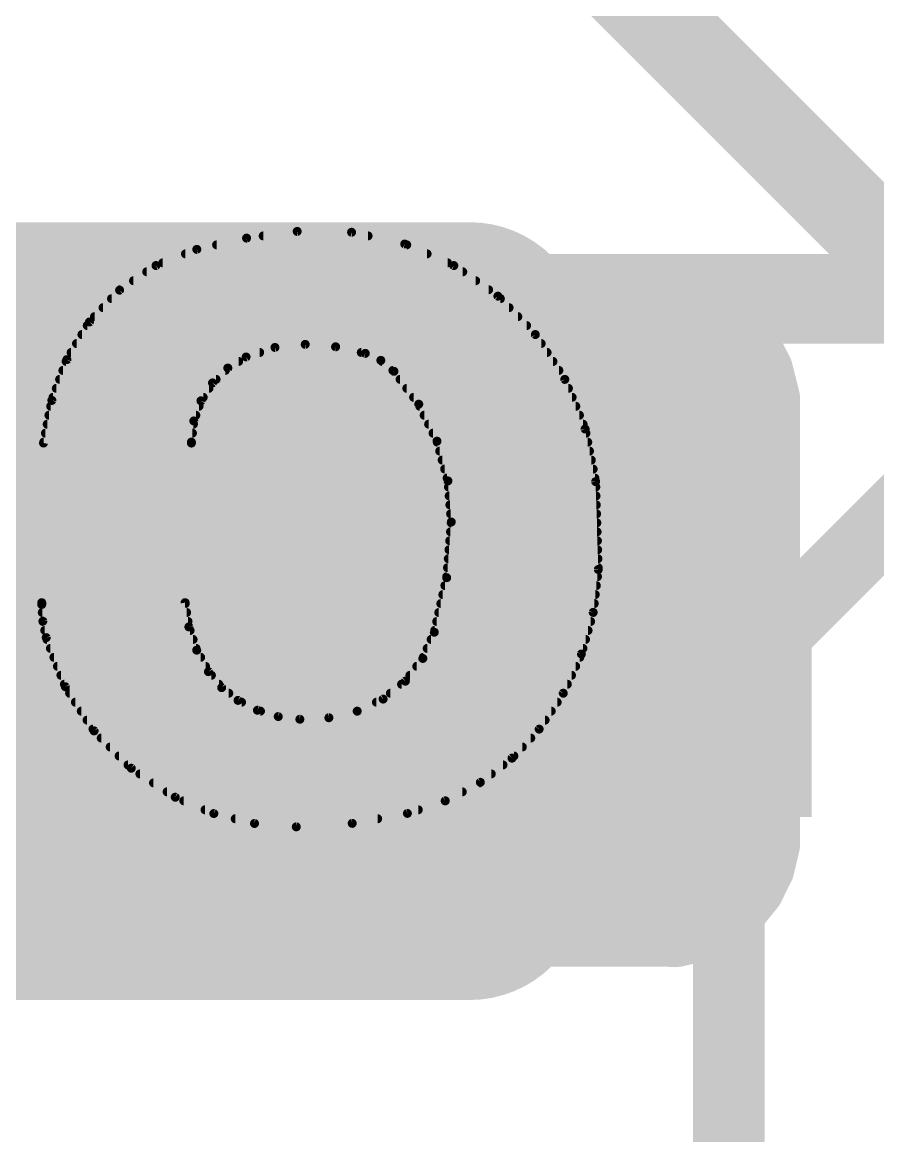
# Model space of a CAD drawing. Extents: x -128 to 56, y -3 to 18.
# Drawn here: x 23.691 to 26.116, y 10.329 to 13.483 of the extents above; entities that cross this region are included whole.
import ezdxf

# ---------------------------------------------------------------- set-up
doc = ezdxf.new("R2010")
doc.units = 0
for name, color, linetype in [('1', 12, 'CONTINUOUS'), ('16', 132, 'CONTINUOUS'), ('21', 53, 'CONTINUOUS'), ('22', 53, 'CONTINUOUS'), ('29', 253, 'CONTINUOUS'), ('31', 253, 'CONTINUOUS')]:
    doc.layers.add(name, color=color, linetype=linetype)

# ---------------------------------------------------------------- blocks, each defined once
blk = doc.blocks.new('RECT320000X384000R30')
at = {"const_width": 0.3}
blk.add_lwpolyline([(0.85, -0.9), (0.85, 0.9, 0.4142), (0.7, 1.05), (-0.7, 1.05, 0.4142), (-0.85, 0.9), (-0.85, -0.9, 0.4142), (-0.7, -1.05), (0.7, -1.05, 0.4142)], format="xyb", close=True, dxfattribs=at)
blk.add_solid([(-0.7254, -0.9254), (0.7254, -0.9254), (-0.7254, 0.9254), (0.7254, 0.9254)])
blk = doc.blocks.new('RECT352512X416512R30')
at = {"const_width": 0.3305}
blk.add_lwpolyline([(0.9364, -0.9711), (0.9364, 0.9711, 0.4142), (0.7711, 1.1364), (-0.7711, 1.1364, 0.4142), (-0.9364, 0.9711), (-0.9364, -0.9711, 0.4142), (-0.7711, -1.1364), (0.7711, -1.1364, 0.4142)], format="xyb", close=True, dxfattribs=at)
blk.add_solid([(-0.7965, -0.9965), (0.7965, -0.9965), (-0.7965, 0.9965), (0.7965, 0.9965)])
blk = doc.blocks.new('RECT')
blk.add_solid([(-0.5, -0.5), (0.5, -0.5), (-0.5, 0.5), (0.5, 0.5)])

msp = doc.modelspace()

# ---------------------------------------------------------------- linework, layer by layer
at = {"layer": '1', "const_width": 0.254}
msp.add_lwpolyline([(23.868, 15.116), (28.194, 10.79)], dxfattribs=at)
at = {"layer": '16', "const_width": 0.254}
msp.add_lwpolyline([(5.08, 12.7), (44.45, 12.7)], dxfattribs=at)
at = {"layer": '21', "const_width": 0.2032}
for points in [[(25.694, 11.62), (26.694, 12.62)], [(25.694, 9.62), (25.694, 11.62)]]:
    msp.add_lwpolyline(points, dxfattribs=at)
at = {"layer": '21', "const_width": 0.1016}
for points in [[(25.7448, 11.62, 1), (25.6432, 11.62)], [(25.6581, 11.6559, 1), (25.7299, 11.5841)]]:
    msp.add_lwpolyline(points, format="xyb", dxfattribs=at)
at = {"layer": '22', "const_width": 0.0254}
for points in [[(24.4704, 12.8905), (24.327, 12.8716)], [(24.6246, 12.8881), (24.4704, 12.8905)], [(24.7752, 12.8549), (24.6246, 12.8881)], [(24.327, 12.8716), (24.1859, 12.8397)], [(24.3741, 12.8778), (24.6714, 12.8778)], [(24.1859, 12.8397), (24.0702, 12.7939)], [(24.1538, 12.827), (24.8387, 12.827)], [(24.2421, 12.8524), (24.7809, 12.8524)], [(24.9143, 12.7938), (24.7752, 12.8549)], [(24.0702, 12.7939), (23.9672, 12.7243)], [(24.0896, 12.8016), (24.8965, 12.8016)], [(25.0392, 12.7072), (24.9143, 12.7938)], [(24.044, 12.7762), (24.9397, 12.7762)], [(24.0065, 12.7508), (24.9763, 12.7508)], [(23.9672, 12.7243), (23.8816, 12.634)], [(23.9442, 12.7), (25.0463, 12.7)], [(23.9689, 12.7254), (25.013, 12.7254)], [(25.1453, 12.5984), (25.0392, 12.7072)], [(23.9201, 12.6746), (25.071, 12.6746)], [(23.8961, 12.6492), (25.0958, 12.6492)], [(23.8816, 12.634), (23.8176, 12.5273)], [(23.8755, 12.6238), (25.1206, 12.6238)], [(23.845, 12.573), (25.162, 12.573)], [(23.8603, 12.5984), (25.1454, 12.5984)], [(25.2287, 12.4714), (25.1453, 12.5984)], [(23.8298, 12.5476), (24.3641, 12.5476)], [(24.3256, 12.5349), (24.4074, 12.5619)], [(24.4074, 12.5619), (24.4932, 12.5705)], [(24.4932, 12.5705), (24.5792, 12.5637)], [(24.5792, 12.5637), (24.6634, 12.5451)], [(24.6521, 12.5476), (25.1787, 12.5476)], [(24.6634, 12.5451), (24.7075, 12.5253)], [(23.8176, 12.5273), (23.7751, 12.4118)], [(23.8157, 12.5222), (24.3045, 12.5222)], [(24.2738, 12.5037), (24.3256, 12.5349)], [(24.7075, 12.5253), (24.7447, 12.4943)], [(24.7112, 12.5222), (25.1954, 12.5222)], [(23.8064, 12.4968), (24.2668, 12.4968)], [(24.2305, 12.4615), (24.2738, 12.5037)], [(24.7417, 12.4968), (25.2121, 12.4968)], [(24.7447, 12.4943), (24.815, 12.4011)], [(23.7877, 12.446), (24.2205, 12.446)], [(23.7971, 12.4714), (24.2406, 12.4714)], [(24.1978, 12.4106), (24.2305, 12.4615)], [(24.762, 12.4714), (25.2288, 12.4714)], [(24.7811, 12.446), (25.2392, 12.446)], [(25.2864, 12.3308), (25.2287, 12.4714)], [(23.7784, 12.4206), (24.2042, 12.4206)], [(24.8003, 12.4206), (25.2496, 12.4206)], [(23.7751, 12.4118), (23.7515, 12.2911)], [(23.7719, 12.3952), (24.1923, 12.3952)], [(24.1775, 12.3537), (24.1978, 12.4106)], [(24.815, 12.4011), (24.8666, 12.2964)], [(24.8179, 12.3952), (25.26, 12.3952)], [(23.7669, 12.3698), (24.1832, 12.3698)], [(24.1706, 12.2936), (24.1775, 12.3537)], [(24.8304, 12.3698), (25.2704, 12.3698)], [(23.7619, 12.3444), (24.1764, 12.3444)], [(24.8429, 12.3444), (25.2808, 12.3444)], [(25.3162, 12.1818), (25.2864, 12.3308)], [(23.7515, 12.2911), (24.1706, 12.2911)], [(23.752, 12.2936), (24.1706, 12.2936)], [(23.757, 12.319), (24.1735, 12.319)], [(24.1706, 12.2911), (24.1706, 12.2936)], [(24.8554, 12.319), (25.2888, 12.319)], [(24.8666, 12.2964), (24.8977, 12.1839)], [(24.8674, 12.2936), (25.2939, 12.2936)], [(24.8744, 12.2682), (25.2989, 12.2682)], [(24.8814, 12.2428), (25.304, 12.2428)], [(24.8884, 12.2174), (25.3091, 12.2174)], [(24.8954, 12.192), (25.3142, 12.192)], [(24.8977, 12.1839), (24.9072, 12.0675)], [(24.8991, 12.1666), (25.3167, 12.1666)], [(25.3238, 11.9329), (25.3162, 12.1818)], [(24.9012, 12.1412), (25.3174, 12.1412)], [(24.9032, 12.1158), (25.3182, 12.1158)], [(24.9072, 12.0675), (24.8941, 11.9096)], [(24.9053, 12.0904), (25.319, 12.0904)], [(24.9049, 12.0396), (25.3205, 12.0396)], [(24.907, 12.065), (25.3198, 12.065)], [(24.9028, 12.0142), (25.3213, 12.0142)], [(24.9007, 11.9888), (25.3221, 11.9888)], [(24.8986, 11.9634), (25.3229, 11.9634)], [(24.8941, 11.9096), (24.859, 11.7551)], [(24.8943, 11.9126), (25.3214, 11.9126)], [(24.8965, 11.938), (25.3236, 11.938)], [(25.3093, 11.8113), (25.3238, 11.9329)], [(24.889, 11.8872), (25.3183, 11.8872)], [(24.8832, 11.8618), (25.3153, 11.8618)], [(24.1529, 11.8389), (23.7465, 11.8389)], [(23.7465, 11.8389), (23.7465, 11.8339)], [(23.7465, 11.8364), (24.1533, 11.8364)], [(23.7465, 11.8339), (23.7497, 11.7865)], [(24.1635, 11.7702), (24.1529, 11.8389)], [(24.8775, 11.8364), (25.3123, 11.8364)], [(23.748, 11.811), (24.1572, 11.811)], [(23.7497, 11.7865), (23.7592, 11.7399)], [(23.7499, 11.7856), (24.1611, 11.7856)], [(24.8659, 11.7856), (25.302, 11.7856)], [(24.8717, 11.811), (25.3092, 11.811)], [(25.2759, 11.6936), (25.3093, 11.8113)], [(23.7551, 11.7602), (24.1668, 11.7602)], [(24.1857, 11.7044), (24.1635, 11.7702)], [(24.859, 11.7551), (24.8264, 11.6809)], [(24.8602, 11.7602), (25.2948, 11.7602)], [(23.7592, 11.7399), (23.8134, 11.6008)], [(23.7612, 11.7348), (24.1754, 11.7348)], [(24.8501, 11.7348), (25.2876, 11.7348)], [(23.7711, 11.7094), (24.184, 11.7094)], [(24.2189, 11.6434), (24.1857, 11.7044)], [(24.8389, 11.7094), (25.2804, 11.7094)], [(25.2244, 11.5825), (25.2759, 11.6936)], [(23.781, 11.684), (24.1968, 11.684)], [(23.7909, 11.6586), (24.2106, 11.6586)], [(24.8264, 11.6809), (24.7771, 11.6166)], [(24.8093, 11.6586), (25.2597, 11.6586)], [(24.8278, 11.684), (25.2714, 11.684)], [(23.8008, 11.6332), (24.2274, 11.6332)], [(24.2564, 11.5982), (24.2189, 11.6434)], [(24.7899, 11.6332), (25.2479, 11.6332)], [(23.8107, 11.6078), (24.2484, 11.6078)], [(23.8134, 11.6008), (23.8949, 11.4757)], [(24.3027, 11.5621), (24.2564, 11.5982)], [(24.7771, 11.6166), (24.7139, 11.5659)], [(24.7662, 11.6078), (25.2361, 11.6078)], [(23.8254, 11.5824), (24.2767, 11.5824)], [(24.7139, 11.5659), (24.6405, 11.5316)], [(24.7345, 11.5824), (25.2244, 11.5824)], [(25.1562, 11.4808), (25.2244, 11.5825)], [(23.8419, 11.557), (24.3128, 11.557)], [(23.8585, 11.5316), (24.3664, 11.5316)], [(24.3578, 11.5342), (24.3027, 11.5621)], [(24.4168, 11.5163), (24.3578, 11.5342)], [(24.6405, 11.5316), (24.5603, 11.513)], [(24.6405, 11.5316), (25.1903, 11.5316)], [(24.695, 11.557), (25.2073, 11.557)], [(23.875, 11.5062), (25.1732, 11.5062)], [(24.478, 11.5087), (24.4168, 11.5163)], [(24.5603, 11.513), (24.478, 11.5087)], [(23.8916, 11.4808), (25.1562, 11.4808)], [(23.8949, 11.4757), (24.0002, 11.3699)], [(25.0791, 11.3985), (25.1562, 11.4808)], [(23.9151, 11.4554), (25.1324, 11.4554)], [(23.9404, 11.43), (25.1086, 11.43)], [(23.9656, 11.4046), (25.0848, 11.4046)], [(23.9909, 11.3792), (25.0538, 11.3792)], [(24.9895, 11.3301), (25.0791, 11.3985)], [(24.0002, 11.3699), (24.1249, 11.2878)], [(24.0246, 11.3538), (25.0206, 11.3538)], [(24.0632, 11.3284), (24.9863, 11.3284)], [(24.8898, 11.2774), (24.9895, 11.3301)], [(24.1018, 11.303), (24.9382, 11.303)], [(24.1249, 11.2878), (24.2342, 11.2417)], [(24.1491, 11.2776), (24.8901, 11.2776)], [(24.2092, 11.2522), (24.8136, 11.2522)], [(24.7828, 11.242), (24.8898, 11.2774)], [(24.2342, 11.2417), (24.3495, 11.2134)], [(24.2949, 11.2268), (24.6986, 11.2268)], [(24.6264, 11.2138), (24.7828, 11.242)], [(24.3495, 11.2134), (24.4678, 11.2039)], [(24.4678, 11.2039), (24.6264, 11.2138)]]:
    msp.add_lwpolyline(points, dxfattribs=at)
at = {"layer": '22', "const_width": 0.0127}
for points in [[(24.4705, 12.8968, 1), (24.4703, 12.8842)], [(24.4712, 12.8842, 1), (24.4696, 12.8968)], [(24.626, 12.8943, 1), (24.6232, 12.8819)], [(24.6245, 12.8818, 1), (24.6247, 12.8945)], [(24.3262, 12.8779, 1), (24.3278, 12.8653)], [(24.3284, 12.8654, 1), (24.3256, 12.8778)], [(24.3741, 12.8841, 1), (24.3741, 12.8715)], [(24.6714, 12.8715, 1), (24.6714, 12.8841)], [(24.1538, 12.8333, 1), (24.1538, 12.8207)], [(24.1845, 12.8459, 1), (24.1873, 12.8335)], [(24.1882, 12.8338, 1), (24.1836, 12.8456)], [(24.2421, 12.8588, 1), (24.2421, 12.8461)], [(24.7778, 12.8607, 1), (24.7726, 12.8491)], [(24.7738, 12.8487, 1), (24.7766, 12.8611)], [(24.7809, 12.8461, 1), (24.7809, 12.8588)], [(24.8387, 12.8207, 1), (24.8387, 12.8333)], [(24.0679, 12.7998, 1), (24.0726, 12.788)], [(24.0738, 12.7887, 1), (24.0667, 12.7992)], [(24.0896, 12.8079, 1), (24.0896, 12.7953)], [(24.8965, 12.7953, 1), (24.8965, 12.8079)], [(24.9179, 12.799, 1), (24.9107, 12.7885)], [(24.9118, 12.7879, 1), (24.9169, 12.7996)], [(24.044, 12.7826, 1), (24.044, 12.7699)], [(24.9397, 12.7699, 1), (24.9397, 12.7826)], [(24.0065, 12.7571, 1), (24.0065, 12.7445)], [(24.9763, 12.7445, 1), (24.9763, 12.7571)], [(23.9442, 12.7064, 1), (23.9442, 12.6937)], [(23.9636, 12.7295, 1), (23.9707, 12.719)], [(23.9718, 12.7199, 1), (23.9626, 12.7286)], [(23.9689, 12.7317, 1), (23.9689, 12.7191)], [(25.013, 12.7191, 1), (25.013, 12.7317)], [(25.0438, 12.7116, 1), (25.0347, 12.7028)], [(25.0356, 12.702, 1), (25.0428, 12.7124)], [(25.0463, 12.6937, 1), (25.0463, 12.7064)], [(23.9201, 12.6809, 1), (23.9201, 12.6683)], [(25.071, 12.6683, 1), (25.071, 12.6809)], [(23.8961, 12.6555, 1), (23.8961, 12.6429)], [(25.0958, 12.6429, 1), (25.0958, 12.6555)], [(23.8755, 12.6302, 1), (23.8755, 12.6175)], [(23.877, 12.6383, 1), (23.8862, 12.6296)], [(23.8871, 12.6307, 1), (23.8762, 12.6372)], [(25.1206, 12.6175, 1), (25.1206, 12.6302)], [(23.845, 12.5793, 1), (23.845, 12.5667)], [(23.8603, 12.6047, 1), (23.8603, 12.5921)], [(25.1506, 12.6019, 1), (25.14, 12.5949)], [(25.1408, 12.594, 1), (25.1499, 12.6029)], [(25.1454, 12.5921, 1), (25.1454, 12.6047)], [(25.162, 12.5667, 1), (25.162, 12.5793)], [(23.8298, 12.554, 1), (23.8298, 12.5413)], [(24.3641, 12.5413, 1), (24.3641, 12.554)], [(24.4068, 12.5682, 1), (24.4081, 12.5556)], [(24.4094, 12.5559, 1), (24.4054, 12.568)], [(24.4937, 12.5768, 1), (24.4927, 12.5642)], [(24.4938, 12.5642, 1), (24.4926, 12.5768)], [(24.5805, 12.5699, 1), (24.5778, 12.5575)], [(24.5787, 12.5573, 1), (24.5797, 12.57)], [(24.6521, 12.554, 1), (24.6521, 12.5413)], [(24.666, 12.5509, 1), (24.6608, 12.5393)], [(24.662, 12.5389, 1), (24.6648, 12.5513)], [(25.1787, 12.5413, 1), (25.1787, 12.554)], [(23.8157, 12.5285, 1), (23.8157, 12.5159)], [(23.8122, 12.5306, 1), (23.823, 12.524)], [(23.8236, 12.5251, 1), (23.8116, 12.5295)], [(24.3045, 12.5159, 1), (24.3045, 12.5285)], [(24.3236, 12.5409, 1), (24.3276, 12.5289)], [(24.3289, 12.5295, 1), (24.3223, 12.5403)], [(24.7116, 12.5301, 1), (24.7035, 12.5204)], [(24.7049, 12.5195, 1), (24.7101, 12.5311)], [(24.7112, 12.5285, 1), (24.7112, 12.5159)], [(25.1954, 12.5159, 1), (25.1954, 12.5285)], [(23.8064, 12.5031, 1), (23.8064, 12.4905)], [(24.2668, 12.4905, 1), (24.2668, 12.5031)], [(24.2705, 12.5091, 1), (24.2771, 12.4982)], [(24.2782, 12.4991, 1), (24.2694, 12.5082)], [(24.7417, 12.5031, 1), (24.7417, 12.4905)], [(24.7498, 12.4981, 1), (24.7396, 12.4905)], [(24.7406, 12.4894, 1), (24.7488, 12.4992)], [(25.2121, 12.4905, 1), (25.2121, 12.5031)], [(23.7877, 12.4523, 1), (23.7877, 12.4397)], [(23.7971, 12.4778, 1), (23.7971, 12.4651)], [(24.2205, 12.4397, 1), (24.2205, 12.4523)], [(24.226, 12.4661, 1), (24.2349, 12.457)], [(24.2358, 12.4581, 1), (24.2251, 12.4649)], [(24.2406, 12.4651, 1), (24.2406, 12.4778)], [(24.762, 12.4778, 1), (24.762, 12.4651)], [(24.7811, 12.4523, 1), (24.7811, 12.4397)], [(25.2346, 12.4738, 1), (25.2229, 12.469)], [(25.2234, 12.4679, 1), (25.2341, 12.4749)], [(25.2288, 12.4651, 1), (25.2288, 12.4778)], [(25.2392, 12.4397, 1), (25.2392, 12.4523)], [(23.7784, 12.4269, 1), (23.7784, 12.4143)], [(24.2042, 12.4143, 1), (24.2042, 12.4269)], [(24.8003, 12.4269, 1), (24.8003, 12.4143)], [(25.2496, 12.4143, 1), (25.2496, 12.4269)], [(23.7719, 12.4016, 1), (23.7719, 12.3889)], [(23.7814, 12.4106, 1), (23.7689, 12.4131)], [(23.7692, 12.414, 1), (23.7811, 12.4096)], [(24.1924, 12.4141, 1), (24.2031, 12.4072)], [(24.2038, 12.4085, 1), (24.1918, 12.4128)], [(24.1923, 12.3889, 1), (24.1923, 12.4016)], [(24.8207, 12.4039, 1), (24.8093, 12.3983)], [(24.8099, 12.3973, 1), (24.8201, 12.4049)], [(24.8179, 12.4016, 1), (24.8179, 12.3889)], [(25.26, 12.3889, 1), (25.26, 12.4016)], [(23.7669, 12.3762, 1), (23.7669, 12.3635)], [(24.1838, 12.353, 1), (24.1712, 12.3544)], [(24.1832, 12.3635, 1), (24.1832, 12.3762)], [(24.8304, 12.3762, 1), (24.8304, 12.3635)], [(25.2704, 12.3635, 1), (25.2704, 12.3762)], [(23.7619, 12.3507, 1), (23.7619, 12.3381)], [(24.1715, 12.3558, 1), (24.1835, 12.3515)], [(24.1764, 12.3381, 1), (24.1764, 12.3507)], [(24.8429, 12.3507, 1), (24.8429, 12.3381)], [(25.2926, 12.3321, 1), (25.2802, 12.3296)], [(25.2805, 12.3284, 1), (25.2923, 12.3332)], [(25.2808, 12.3381, 1), (25.2808, 12.3507)], [(23.7515, 12.2974, 1), (23.7515, 12.2848)], [(23.752, 12.3, 1), (23.752, 12.2873)], [(23.757, 12.3254, 1), (23.757, 12.3127)], [(24.177, 12.2936, 1), (24.1642, 12.2936)], [(24.1706, 12.2873, 1), (24.1706, 12.3)], [(24.1706, 12.2848, 1), (24.1706, 12.2974)], [(24.1735, 12.3127, 1), (24.1735, 12.3254)], [(24.8554, 12.3254, 1), (24.8554, 12.3127)], [(24.8727, 12.2981, 1), (24.8605, 12.2947)], [(24.8609, 12.2936, 1), (24.8723, 12.2992)], [(24.8674, 12.3, 1), (24.8674, 12.2873)], [(25.2888, 12.3127, 1), (25.2888, 12.3254)], [(25.2939, 12.2873, 1), (25.2939, 12.3)], [(23.7453, 12.2923, 1), (23.7577, 12.2899)], [(24.1642, 12.2911, 1), (24.177, 12.2911)], [(24.1643, 12.2943, 1), (24.1769, 12.2929)], [(24.8744, 12.2745, 1), (24.8744, 12.2619)], [(25.2989, 12.2619, 1), (25.2989, 12.2745)], [(24.8814, 12.2492, 1), (24.8814, 12.2365)], [(25.304, 12.2365, 1), (25.304, 12.2492)], [(24.8884, 12.2238, 1), (24.8884, 12.2111)], [(25.3091, 12.2111, 1), (25.3091, 12.2238)], [(24.8954, 12.1983, 1), (24.8954, 12.1857)], [(24.904, 12.1844, 1), (24.8914, 12.1833)], [(24.8916, 12.1822, 1), (24.9038, 12.1855)], [(24.8991, 12.173, 1), (24.8991, 12.1603)], [(25.3225, 12.182, 1), (25.3099, 12.1816)], [(25.31, 12.1806, 1), (25.3224, 12.183)], [(25.3142, 12.1857, 1), (25.3142, 12.1983)], [(25.3167, 12.1603, 1), (25.3167, 12.173)], [(24.9012, 12.1476, 1), (24.9012, 12.1349)], [(25.3174, 12.1349, 1), (25.3174, 12.1476)], [(24.9032, 12.1221, 1), (24.9032, 12.1095)], [(25.3182, 12.1095, 1), (25.3182, 12.1221)], [(24.9053, 12.0968, 1), (24.9053, 12.0841)], [(24.9135, 12.067, 1), (24.9009, 12.068)], [(25.319, 12.0841, 1), (25.319, 12.0968)], [(24.9049, 12.0459, 1), (24.9049, 12.0333)], [(24.907, 12.0714, 1), (24.907, 12.0587)], [(24.9009, 12.067, 1), (24.9135, 12.068)], [(25.3198, 12.0587, 1), (25.3198, 12.0714)], [(25.3205, 12.0333, 1), (25.3205, 12.0459)], [(24.9028, 12.0206, 1), (24.9028, 12.0079)], [(25.3213, 12.0079, 1), (25.3213, 12.0206)], [(24.9007, 11.9952, 1), (24.9007, 11.9825)], [(25.3221, 11.9825, 1), (25.3221, 11.9952)], [(24.8986, 11.9697, 1), (24.8986, 11.9571)], [(25.3229, 11.9571, 1), (25.3229, 11.9697)], [(24.9003, 11.9082, 1), (24.8879, 11.911)], [(24.8943, 11.919, 1), (24.8943, 11.9063)], [(24.8965, 11.9444, 1), (24.8965, 11.9317)], [(25.3301, 11.9321, 1), (25.3175, 11.9337)], [(25.3175, 11.9327, 1), (25.3301, 11.9331)], [(25.3214, 11.9063, 1), (25.3214, 11.919)], [(25.3236, 11.9317, 1), (25.3236, 11.9444)], [(24.889, 11.8935, 1), (24.889, 11.8809)], [(24.8878, 11.9101, 1), (24.9004, 11.9091)], [(25.3183, 11.8809, 1), (25.3183, 11.8935)], [(24.8832, 11.8681, 1), (24.8832, 11.8555)], [(25.3153, 11.8555, 1), (25.3153, 11.8681)], [(23.7465, 11.8453, 1), (23.7465, 11.8326)], [(23.7529, 11.8389, 1), (23.7401, 11.8389)], [(23.7465, 11.8428, 1), (23.7465, 11.8301)], [(23.7528, 11.8343, 1), (23.7402, 11.8335)], [(23.7401, 11.8339, 1), (23.7529, 11.8339)], [(24.1592, 11.8399, 1), (24.1466, 11.8379)], [(24.1529, 11.8326, 1), (24.1529, 11.8453)], [(24.1533, 11.8301, 1), (24.1533, 11.8428)], [(24.8775, 11.8428, 1), (24.8775, 11.8301)], [(25.3123, 11.8301, 1), (25.3123, 11.8428)], [(23.748, 11.8173, 1), (23.748, 11.8047)], [(23.7559, 11.7877, 1), (23.7435, 11.7852)], [(23.7499, 11.7919, 1), (23.7499, 11.7793)], [(24.1572, 11.8047, 1), (24.1572, 11.8173)], [(24.1611, 11.7793, 1), (24.1611, 11.7919)], [(24.8659, 11.7919, 1), (24.8659, 11.7793)], [(24.8717, 11.8173, 1), (24.8717, 11.8047)], [(25.302, 11.7793, 1), (25.302, 11.7919)], [(25.303, 11.8121, 1), (25.3156, 11.8106)], [(25.3154, 11.8096, 1), (25.3032, 11.8131)], [(25.3092, 11.8047, 1), (25.3092, 11.8173)], [(23.7434, 11.786, 1), (23.756, 11.7869)], [(23.7551, 11.7666, 1), (23.7551, 11.7539)], [(24.1695, 11.7723, 1), (24.1574, 11.7682)], [(24.1572, 11.7693, 1), (24.1697, 11.7712)], [(24.1668, 11.7539, 1), (24.1668, 11.7666)], [(24.8648, 11.7525, 1), (24.8532, 11.7577)], [(24.8602, 11.7666, 1), (24.8602, 11.7539)], [(25.2948, 11.7539, 1), (25.2948, 11.7666)], [(23.7651, 11.7422, 1), (23.7533, 11.7376)], [(23.753, 11.7386, 1), (23.7654, 11.7412)], [(23.7612, 11.7411, 1), (23.7612, 11.7285)], [(24.1754, 11.7285, 1), (24.1754, 11.7411)], [(24.8501, 11.7411, 1), (24.8501, 11.7285)], [(24.8528, 11.7565, 1), (24.8652, 11.7537)], [(25.2876, 11.7285, 1), (25.2876, 11.7411)], [(23.7711, 11.7157, 1), (23.7711, 11.7031)], [(24.1913, 11.7074, 1), (24.1801, 11.7014)], [(24.1797, 11.7024, 1), (24.1917, 11.7064)], [(24.184, 11.7031, 1), (24.184, 11.7157)], [(24.8389, 11.7157, 1), (24.8389, 11.7031)], [(25.2698, 11.6953, 1), (25.282, 11.6918)], [(25.2816, 11.6909, 1), (25.2701, 11.6962)], [(25.2804, 11.7031, 1), (25.2804, 11.7157)], [(23.781, 11.6904, 1), (23.781, 11.6777)], [(23.7909, 11.6649, 1), (23.7909, 11.6523)], [(24.1968, 11.6777, 1), (24.1968, 11.6904)], [(24.2106, 11.6523, 1), (24.2106, 11.6649)], [(24.8093, 11.6649, 1), (24.8093, 11.6523)], [(24.8206, 11.6835, 1), (24.8322, 11.6784)], [(24.8315, 11.677, 1), (24.8214, 11.6848)], [(24.8278, 11.6904, 1), (24.8278, 11.6777)], [(25.2597, 11.6523, 1), (25.2597, 11.6649)], [(25.2714, 11.6777, 1), (25.2714, 11.6904)], [(23.8008, 11.6395, 1), (23.8008, 11.6269)], [(24.2238, 11.6475, 1), (24.214, 11.6393)], [(24.2133, 11.6404, 1), (24.2245, 11.6464)], [(24.2274, 11.6269, 1), (24.2274, 11.6395)], [(24.7899, 11.6395, 1), (24.7899, 11.6269)], [(25.2479, 11.6269, 1), (25.2479, 11.6395)], [(23.8107, 11.6142, 1), (23.8107, 11.6015)], [(23.8187, 11.6043, 1), (23.8081, 11.5973)], [(23.8075, 11.5985, 1), (23.8193, 11.6031)], [(24.2484, 11.6015, 1), (24.2484, 11.6142)], [(24.2603, 11.6032, 1), (24.2525, 11.5932)], [(24.2515, 11.5942, 1), (24.2613, 11.6023)], [(24.7662, 11.6142, 1), (24.7662, 11.6015)], [(24.7721, 11.6205, 1), (24.7822, 11.6127)], [(24.7811, 11.6116, 1), (24.7731, 11.6215)], [(25.2361, 11.6015, 1), (25.2361, 11.6142)], [(23.8254, 11.5887, 1), (23.8254, 11.5761)], [(24.2767, 11.5761, 1), (24.2767, 11.5887)], [(24.71, 11.5708, 1), (24.7179, 11.5609)], [(24.7166, 11.5601, 1), (24.7113, 11.5716)], [(24.7345, 11.5887, 1), (24.7345, 11.5761)], [(25.2187, 11.5851, 1), (25.2302, 11.5798)], [(25.2297, 11.5789, 1), (25.2191, 11.586)], [(25.2244, 11.5761, 1), (25.2244, 11.5887)], [(23.8419, 11.5633, 1), (23.8419, 11.5507)], [(23.8585, 11.538, 1), (23.8585, 11.5253)], [(24.3056, 11.5678, 1), (24.2998, 11.5564)], [(24.2988, 11.5571, 1), (24.3066, 11.5671)], [(24.3128, 11.5507, 1), (24.3128, 11.5633)], [(24.3596, 11.5403, 1), (24.3559, 11.5282)], [(24.3549, 11.5286, 1), (24.3606, 11.5399)], [(24.3664, 11.5253, 1), (24.3664, 11.538)], [(24.6405, 11.538, 1), (24.6405, 11.5253)], [(24.6378, 11.5374, 1), (24.6432, 11.5258)], [(24.6419, 11.5254, 1), (24.6391, 11.5378)], [(24.695, 11.5633, 1), (24.695, 11.5507)], [(25.1903, 11.5253, 1), (25.1903, 11.538)], [(25.2073, 11.5507, 1), (25.2073, 11.5633)], [(23.875, 11.5125, 1), (23.875, 11.4999)], [(24.4175, 11.5226, 1), (24.416, 11.51)], [(24.4149, 11.5102, 1), (24.4186, 11.5223)], [(24.4777, 11.515, 1), (24.4783, 11.5024)], [(24.4772, 11.5024, 1), (24.4788, 11.515)], [(24.5588, 11.5191, 1), (24.5617, 11.5068)], [(24.5606, 11.5066, 1), (24.5599, 11.5193)], [(25.1732, 11.4999, 1), (25.1732, 11.5125)], [(23.8916, 11.4871, 1), (23.8916, 11.4745)], [(23.8994, 11.4802, 1), (23.8904, 11.4712)], [(23.8896, 11.4722, 1), (23.9002, 11.4792)], [(25.1509, 11.4843, 1), (25.1615, 11.4773)], [(25.1608, 11.4765, 1), (25.1516, 11.4851)], [(25.1562, 11.4745, 1), (25.1562, 11.4871)], [(23.9151, 11.4618, 1), (23.9151, 11.4491)], [(25.1324, 11.4491, 1), (25.1324, 11.4618)], [(23.9404, 11.4363, 1), (23.9404, 11.4237)], [(25.1086, 11.4237, 1), (25.1086, 11.4363)], [(23.9656, 11.4109, 1), (23.9656, 11.3983)], [(23.9909, 11.3856, 1), (23.9909, 11.3729)], [(25.0538, 11.3729, 1), (25.0538, 11.3856)], [(25.0745, 11.4028, 1), (25.0838, 11.3942)], [(25.083, 11.3935, 1), (25.0753, 11.4036)], [(25.0848, 11.3983, 1), (25.0848, 11.4109)], [(24.0037, 11.3752, 1), (23.9967, 11.3646)], [(23.9957, 11.3654, 1), (24.0047, 11.3744)], [(24.0246, 11.3601, 1), (24.0246, 11.3475)], [(25.0206, 11.3475, 1), (25.0206, 11.3601)], [(24.0632, 11.3347, 1), (24.0632, 11.3221)], [(24.9857, 11.3351, 1), (24.9934, 11.325)], [(24.9863, 11.3221, 1), (24.9863, 11.3347)], [(24.9925, 11.3245, 1), (24.9866, 11.3357)], [(24.1018, 11.3094, 1), (24.1018, 11.2967)], [(24.1274, 11.2937, 1), (24.1224, 11.2819)], [(24.1214, 11.2825, 1), (24.1284, 11.2931)], [(24.9382, 11.2967, 1), (24.9382, 11.3094)], [(24.1491, 11.284, 1), (24.1491, 11.2713)], [(24.2092, 11.2585, 1), (24.2092, 11.2459)], [(24.8136, 11.2459, 1), (24.8136, 11.2585)], [(24.8869, 11.2831, 1), (24.8928, 11.2718)], [(24.8918, 11.2714, 1), (24.8878, 11.2835)], [(24.8901, 11.2713, 1), (24.8901, 11.284)], [(24.2357, 11.2478, 1), (24.2327, 11.2355)], [(24.2318, 11.2358, 1), (24.2367, 11.2475)], [(24.2949, 11.2332, 1), (24.2949, 11.2205)], [(24.6986, 11.2205, 1), (24.6986, 11.2332)], [(24.7808, 11.248, 1), (24.7848, 11.236)], [(24.7839, 11.2358, 1), (24.7817, 11.2482)], [(24.35, 11.2198, 1), (24.349, 11.2071)], [(24.348, 11.2073, 1), (24.351, 11.2196)], [(24.4674, 11.2102, 1), (24.4682, 11.1976)], [(24.4673, 11.1976, 1), (24.4683, 11.2102)], [(24.6253, 11.22, 1), (24.6275, 11.2075)], [(24.6268, 11.2074, 1), (24.626, 11.2201)]]:
    msp.add_lwpolyline(points, format="xyb", dxfattribs=at)
at = {"layer": '31', "const_width": 0.0635}
for points in [[(23.9268, 12.7826, 1), (23.9268, 12.719)], [(23.9585, 12.7512, 1), (23.8951, 12.7504)], [(25.3994, 12.7825, 1), (25.4006, 12.7191)], [(25.4, 12.719, 1), (25.4, 12.7826)], [(25.4925, 12.7836, 1), (25.4796, 12.7215)], [(25.4867, 12.7208, 1), (25.4854, 12.7843)], [(25.5835, 12.764, 1), (25.5571, 12.7062)], [(25.5639, 12.704, 1), (25.5768, 12.7662)], [(23.9275, 12.7318, 1), (23.9275, 12.6683)], [(25.6679, 12.7246, 1), (25.6293, 12.6741)], [(25.6354, 12.6705, 1), (25.6618, 12.7282)], [(25.6472, 12.6683, 1), (25.6472, 12.7318)], [(25.7414, 12.6674, 1), (25.6926, 12.6268)], [(25.6977, 12.6218, 1), (25.7363, 12.6723)], [(23.9292, 12.6048, 1), (23.9292, 12.5412)], [(25.8003, 12.5952, 1), (25.7437, 12.5665)], [(25.7476, 12.5606, 1), (25.7964, 12.6012)], [(25.776, 12.5412, 1), (25.776, 12.6048)], [(25.8417, 12.5118, 1), (25.7801, 12.4964)], [(25.7826, 12.4898, 1), (25.8393, 12.5185)], [(23.9309, 12.4778, 1), (23.9309, 12.4142)], [(25.8255, 12.4142, 1), (25.8255, 12.4778)], [(25.8636, 12.4206, 1), (25.8001, 12.4206)], [(25.801, 12.4129, 1), (25.8626, 12.4283)], [(23.9326, 12.3508, 1), (23.9326, 12.2873)], [(25.8318, 12.2873, 1), (25.8318, 12.3508)], [(23.9344, 12.2238, 1), (23.9344, 12.1602)], [(25.8318, 12.1602, 1), (25.8318, 12.2238)], [(23.9361, 12.0968, 1), (23.9361, 12.0333)], [(25.8318, 12.0333, 1), (25.8318, 12.0968)], [(23.9378, 11.9698, 1), (23.9378, 11.9063)], [(25.8318, 11.9063, 1), (25.8318, 11.9698)], [(23.9395, 11.8428, 1), (23.9395, 11.7792)], [(25.8318, 11.7792, 1), (25.8318, 11.8428)], [(23.9412, 11.7158, 1), (23.9412, 11.6523)], [(25.8318, 11.6523, 1), (25.8318, 11.7158)], [(23.9429, 11.5888, 1), (23.9429, 11.5252)], [(25.8318, 11.5252, 1), (25.8318, 11.5888)], [(23.9446, 11.4618, 1), (23.9446, 11.3982)], [(25.8318, 11.3982, 1), (25.8318, 11.4618)], [(23.9464, 11.3348, 1), (23.9464, 11.2713)], [(25.8318, 11.2713, 1), (25.8318, 11.3348)], [(23.9481, 11.2078, 1), (23.9481, 11.1442)], [(25.8318, 11.1442, 1), (25.8318, 11.2078)], [(25.8627, 11.1433, 1), (25.8009, 11.1579)], [(25.8001, 11.1506, 1), (25.8636, 11.1506)], [(25.8439, 11.0669, 1), (25.7869, 11.0949)], [(23.9498, 11.0808, 1), (23.9498, 11.0173)], [(25.7845, 11.0882, 1), (25.8463, 11.0736)], [(25.7997, 11.0173, 1), (25.7997, 11.0808)], [(25.8085, 10.9966, 1), (25.7591, 11.0366)], [(25.7553, 11.0306, 1), (25.8123, 11.0026)], [(25.7141, 10.9809, 1), (25.7635, 10.941)], [(25.7584, 10.936, 1), (25.7192, 10.9859)], [(23.9515, 10.9538, 1), (23.9515, 10.8902)], [(25.696, 10.888, 1), (25.6689, 10.9454)], [(25.6892, 10.8902, 1), (25.6892, 10.9538)], [(25.6042, 10.9148, 1), (25.6313, 10.8574)], [(25.6246, 10.8551, 1), (25.6109, 10.9171)], [(25.6629, 10.9417, 1), (25.7021, 10.8917)], [(23.9522, 10.903, 1), (23.9522, 10.8394)], [(25.4764, 10.9029, 1), (25.476, 10.8395)], [(25.4762, 10.8394, 1), (25.4762, 10.903)], [(25.541, 10.9017, 1), (25.5546, 10.8397)], [(25.5476, 10.8389, 1), (25.548, 10.9024)], [(23.9205, 10.8708, 1), (23.9839, 10.8716)]]:
    msp.add_lwpolyline(points, format="xyb", dxfattribs=at)
at = {"layer": '31', "const_width": 0.127}
for points in [[(25.4, 12.7508), (23.9268, 12.7508)], [(23.9268, 12.7508), (23.9522, 10.8712)], [(25.4861, 12.7526), (25.4, 12.7508)], [(25.5703, 12.7351), (25.4861, 12.7526)], [(25.6486, 12.6994), (25.5703, 12.7351)], [(23.9275, 12.7), (25.6472, 12.7)], [(25.717, 12.6471), (25.6486, 12.6994)], [(25.772, 12.5809), (25.717, 12.6471)], [(23.9292, 12.573), (25.776, 12.573)], [(25.8109, 12.5041), (25.772, 12.5809)], [(25.8318, 12.4206), (25.8109, 12.5041)], [(23.9309, 12.446), (25.8255, 12.446)], [(25.8318, 11.1506), (25.8318, 12.4206)], [(23.9326, 12.319), (25.8318, 12.319)], [(23.9344, 12.192), (25.8318, 12.192)], [(23.9361, 12.065), (25.8318, 12.065)], [(23.9378, 11.938), (25.8318, 11.938)], [(23.9395, 11.811), (25.8318, 11.811)], [(23.9412, 11.684), (25.8318, 11.684)], [(23.9429, 11.557), (25.8318, 11.557)], [(23.9446, 11.43), (25.8318, 11.43)], [(23.9464, 11.303), (25.8318, 11.303)], [(23.9481, 11.176), (25.8318, 11.176)], [(25.8154, 11.0809), (25.8318, 11.1506)], [(25.7838, 11.0166), (25.8154, 11.0809)], [(23.9498, 11.049), (25.7997, 11.049)], [(25.7388, 10.961), (25.7838, 11.0166)], [(25.6825, 10.9167), (25.7388, 10.961)], [(23.9515, 10.922), (25.6892, 10.922)], [(25.6177, 10.8861), (25.6825, 10.9167)], [(25.5478, 10.8707), (25.6177, 10.8861)], [(23.9522, 10.8712), (25.4762, 10.8712)], [(25.4762, 10.8712), (25.5478, 10.8707)]]:
    msp.add_lwpolyline(points, dxfattribs=at)

# ---------------------------------------------------------------- block references
at = {"layer": '1', "rotation": 90}
msp.add_blockref('RECT320000X384000R30', (23.988, 11.815), dxfattribs=at)
at = {"layer": '22', "xscale": 0.4953, "yscale": 0.4851, "rotation": 180}
msp.add_blockref('RECT', (25.6806, 11.4745), dxfattribs=at)
at = {"layer": '29', "rotation": 90}
msp.add_blockref('RECT352512X416512R30', (23.988, 11.815), dxfattribs=at)
at = {"layer": '31', "rotation": 90}
msp.add_blockref('RECT320000X384000R30', (23.988, 11.815), dxfattribs=at)

doc.saveas('drawing.dxf')
